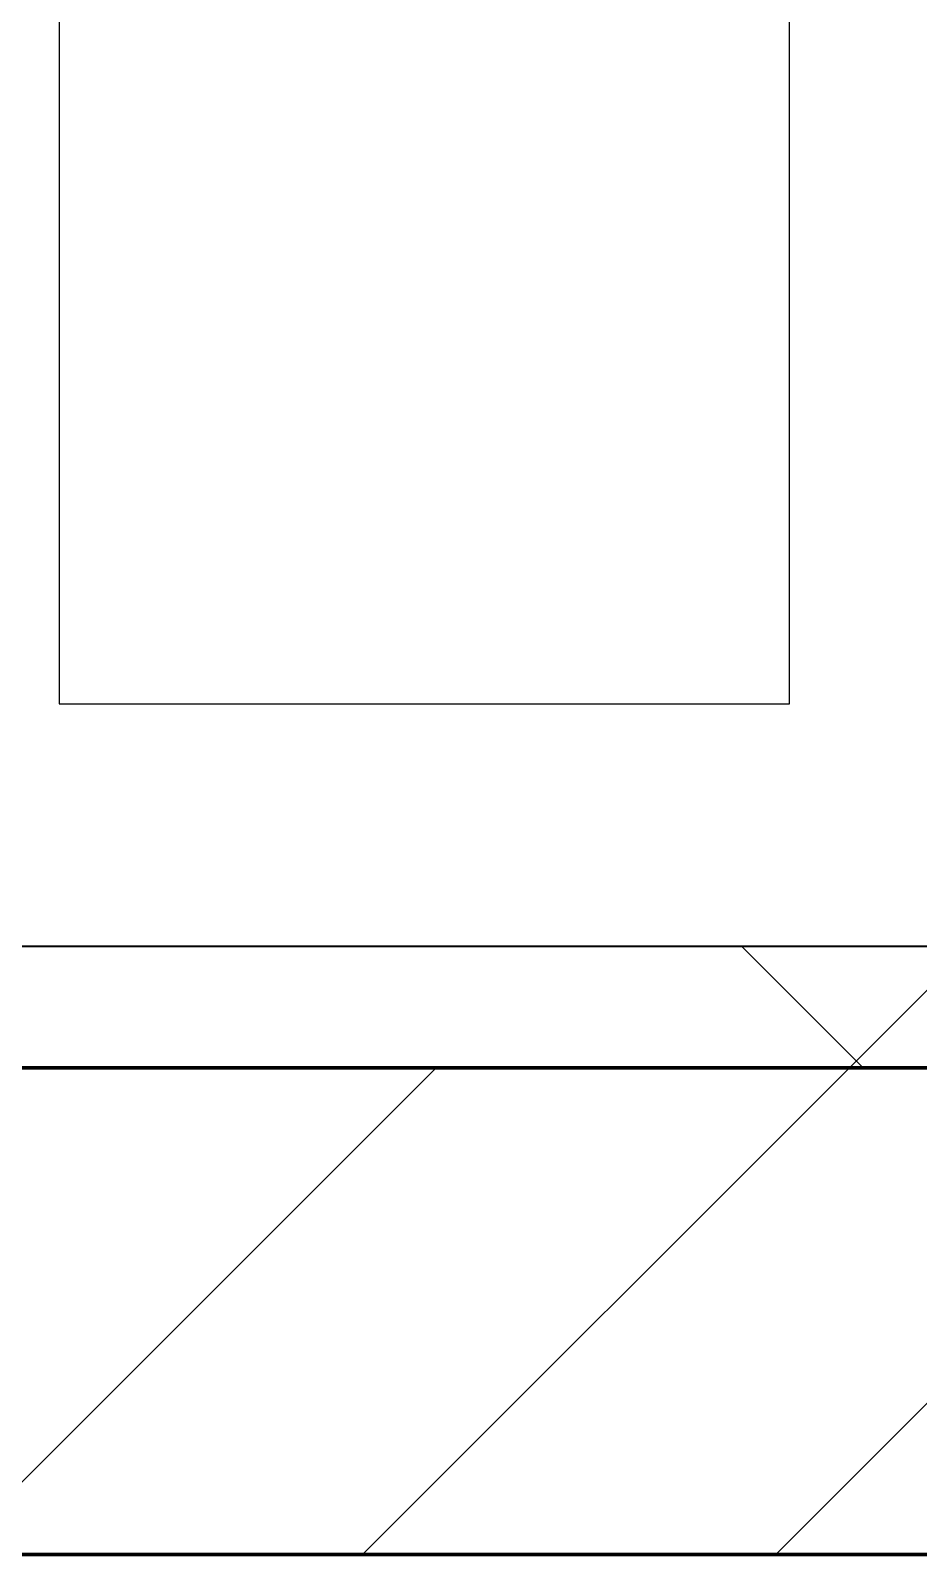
# Model space of a CAD drawing. Header units: millimetres. Extents: x -794334 to -714814, y -17806 to 22403.
# Drawn here: x -733043 to -732678, y -4021 to -3395 of the extents above; entities that cross this region are included whole.
import ezdxf
from ezdxf.xclip import XClip

# ---------------------------------------------------------------- set-up
doc = ezdxf.new("R2010")
doc.units = ezdxf.units.MM
doc.header["$XCLIPFRAME"] = 0
doc.layers.add('000 - WIPEOUT', color=250, linetype='Continuous')
doc.layers.add('A11_ALU.SOLID SHEET', color=2, linetype='Continuous')
for name, color, linetype, lineweight in [('A-GLAZ-CURT', 2, 'Continuous', 9), ('A-WALL', 5, 'Continuous', 35), ('A-WALL-FNSH', 2, 'Continuous', 35), ('A-WALL-PATT', 1, 'Continuous', 35), ('WALL-E', 2, 'Continuous', 35)]:
    doc.layers.add(name, color=color, linetype=linetype, lineweight=lineweight)

# ---------------------------------------------------------------- blocks, each defined once
blk = doc.blocks.new('PPLS-PP19_Custom Tile Pattern - Custom Tile Pattern-V193-4252-01 ENLARGED CONCOURSE LEVEL - REFLECTED CEILING PLAN - SHEET 3')
at = {"layer": 'A-GLAZ-CURT'}
for p, q in [((-300, 0), (300, 0)), ((300, 0), (-300, 0)), ((230.06, 0), (300, 0)), ((-300, -50), (300, -50)), ((300, -50), (-300, -50))]:
    blk.add_line(p, q, dxfattribs=at)
for points, knots in [([(300, 0), (286.53, 0), (254.22, 0), (207.11, 0), (177.41, 0), (159.34, 0), (158.33, 0), (158.3, 0)], [-285.253232, -285.253232, -285.253232, -285.253232, -244.693688, -187.987675, -143.776725, -129.632772, -123.352749, -123.352749, -123.352749, -123.352749]), ([(219.78, 0), (225.35, 0), (244.42, 0), (266.73, 0), (281.71, 0), (291.71, 0), (296.52, 0), (297.86, 0), (298.09, 0)], [-6915.603924, -6915.603924, -6915.603924, -6915.603924, -6582.165592, -6068.460911, -5766.029927, -5566.724884, -5280.360606, -5199.253518, -5199.253518, -5199.253518, -5199.253518]), ([(219.9, 0), (220.86, 0), (227.84, 0), (242.06, 0), (246.54, 0), (246.96, 0)], [-10670.940496, -10670.940496, -10670.940496, -10670.940496, -10511.382485, -9925.173265, -9834.877357, -9834.877357, -9834.877357, -9834.877357]), ([(247.1, 0), (246.76, 0), (245.04, 0), (238.34, 0), (226.56, 0), (223.33, 0), (220.22, 0), (219.97, 0)], [-9649.085549, -9649.085549, -9649.085549, -9649.085549, -9581.591397, -9406.094246, -9221.510254, -9016.44624, -8998.814218, -8998.814218, -8998.814218, -8998.814218]), ([(300, 0), (288.22, 0), (262, 0), (232.18, 0), (221.87, 0), (220.41, 0)], [-12528.858583, -12528.858583, -12528.858583, -12528.858583, -11905.454923, -11162.864862, -10949.628209, -10949.628209, -10949.628209, -10949.628209]), ([(284.76, 0), (284.76, 0), (285.09, 0), (287.47, 0), (293.59, 0), (297.76, 0), (300, 0)], [-4110.630118, -4110.630118, -4110.630118, -4110.630118, -4053.389046, -3959.664717, -3862.421465, -3746.95702, -3746.95702, -3746.95702, -3746.95702]), ([(297.38, 0), (295.84, 0), (291.62, 0), (285.38, 0), (284.87, 0)], [-4803.172655, -4803.172655, -4803.172655, -4803.172655, -4358.271401, -4143.037883, -4143.037883, -4143.037883, -4143.037883])]:
    blk.add_open_spline(points, degree=3, knots=knots, dxfattribs=at)
blk = doc.blocks.new('PPLS-PP19_Custom Tile Pattern - Custom Tile Pattern-V194-4252-01 ENLARGED CONCOURSE LEVEL - REFLECTED CEILING PLAN - SHEET 3')
at = {"layer": 'A-GLAZ-CURT'}
for p, q in [((-300, 0), (300, 0)), ((300, 0), (-300, 0)), ((-293.07, 0), (-275.75, 0)), ((-275.75, 0), (-293.07, 0)), ((-222.32, 0), (-205, 0)), ((-205, 0), (-222.32, 0)), ((-300, -50), (300, -50)), ((300, -50), (-300, -50))]:
    blk.add_line(p, q, dxfattribs=at)
at = {"layer": 'A-GLAZ-CURT', "flags": 128}
for points in [[(-300, 0), (-291.56, 0), (-283.3, 0), (-275.2, 0), (-267.26, 0), (-259.45, 0), (-251.77, 0), (-244.59, 0)], [(-244.59, 0), (-251.96, 0), (-259.67, 0), (-267.51, 0), (-275.48, 0), (-283.55, 0), (-291.73, 0), (-300, 0)], [(-125.17, 0), (-128.55, 0), (-134.16, 0), (-140.03, 0), (-145.5, 0), (-150.63, 0), (-155.53, 0), (-160.27, 0), (-164.95, 0), (-169.65, 0), (-174.47, 0), (-179.49, 0), (-184.81, 0), (-190.44, 0), (-196.37, 0), (-202.58, 0), (-209.04, 0), (-215.73, 0), (-222.63, 0), (-229.72, 0), (-236.97, 0), (-244.39, 0)], [(-244.2, 0), (-236.74, 0), (-229.36, 0), (-222.06, 0), (-214.83, 0), (-207.71, 0), (-200.76, 0), (-194.02, 0), (-187.54, 0), (-181.38, 0), (-176.68, 0)], [(-175.58, 0), (-170.25, 0), (-165.64, 0), (-162.01, 0), (-159.53, 0), (-157.46, 0), (-154.52, 0), (-149.42, 0), (-141.84, 0), (-132.81, 0), (-126.08, 0)]]:
    blk.add_lwpolyline(points, dxfattribs=at)
at = {"layer": 'A-GLAZ-CURT'}
for points, knots in [([(-300, 0), (-284.65, 0), (-236.57, 0), (-174.61, 0), (-129.95, 0), (-114.03, 0), (-108.91, 0), (-108.87, 0)], [-5323.127839, -5323.127839, -5323.127839, -5323.127839, -4502.809032, -2700.551212, -1002.059161, -460.363443, -455.865736, -455.865736, -455.865736, -455.865736]), ([(-244.59, 0), (-256.86, 0), (-274.81, 0), (-294.48, 0), (-300, 0)], [-14482.179222, -14482.179222, -14482.179222, -14482.179222, -13729.592194, -13439.944408, -13439.944408, -13439.944408, -13439.944408]), ([(-137.88, 0), (-140.56, 0), (-147.66, 0), (-147.69, 0), (-158.72, 0), (-174.02, 0), (-185.59, 0), (-209.77, 0), (-232.01, 0), (-255.22, 0), (-262.59, 0), (-264.9, 0), (-265.4, 0)], [-3187.727384, -3187.727384, -3187.727384, -3187.727384, -2919.378265, -2477.344047, -2237.412286, -2029.680487, -1755.085331, -1400.429864, -858.079193, -543.655514, -208.940337, 0, 0, 0, 0]), ([(-258.6, 0), (-257.91, 0), (-254.38, 0), (-248.92, 0), (-244.59, 0)], [-5722.54675, -5722.54675, -5722.54675, -5722.54675, -5657.471696, -5423.278729, -5423.278729, -5423.278729, -5423.278729]), ([(-244.04, 0), (-236.73, 0), (-225.99, 0), (-213.1, 0), (-200.2, 0), (-189.01, 0), (-180.81, 0), (-177.81, 0)], [-5413.335975, -5413.335975, -5413.335975, -5413.335975, -5017.494783, -4832.723979, -4666.091899, -4349.945572, -4186.292589, -4186.292589, -4186.292589, -4186.292589]), ([(-72.93, 0), (-75.51, 0), (-91.45, 0), (-134.08, 0), (-192.47, 0), (-233.27, 0), (-243.45, 0)], [-19442.345229, -19442.345229, -19442.345229, -19442.345229, -18935.241197, -17136.203329, -15131.813646, -14505.351588, -14505.351588, -14505.351588, -14505.351588]), ([(-133.82, 0), (-135.51, 0), (-137.8, 0), (-149.31, 0), (-162.01, 0), (-177.91, 0), (-199.46, 0), (-216.65, 0), (-231.26, 0), (-233.46, 0), (-234, 0)], [-2731.647847, -2731.647847, -2731.647847, -2731.647847, -2418.507304, -2308.929706, -2113.765672, -1763.376603, -1422.553702, -978.033455, -846.069444, -682.911962, -682.911962, -682.911962, -682.911962]), ([(-233.49, 0), (-233.44, 0), (-232.38, 0), (-230.74, 0), (-225.3, 0), (-223.63, 0)], [-455.274641, -455.274641, -455.274641, -455.274641, -440.605512, -119.536984, 0, 0, 0, 0]), ([(-223.63, 0), (-219.39, 0), (-206.17, 0), (-188.58, 0), (-169.02, 0), (-152.12, 0), (-136.84, 0), (-127.33, 0), (-124.19, 0), (-123.43, 0), (-123.28, 0)], [-5463.295695, -5463.295695, -5463.295695, -5463.295695, -5161.076232, -4739.070012, -4465.409639, -4149.119819, -3839.893365, -3647.167523, -3488.92562, -3439.852845, -3439.852845, -3439.852845, -3439.852845]), ([(-175.66, 0), (-172.86, 0), (-166.58, 0), (-158.7, 0), (-157.22, 0)], [-4147.886235, -4147.886235, -4147.886235, -4147.886235, -4000.813434, -3840.635403, -3840.635403, -3840.635403, -3840.635403]), ([(-152.35, 0), (-151.03, 0), (-147.71, 0), (-143.57, 0), (-138.62, 0)], [-3494.978217, -3494.978217, -3494.978217, -3494.978217, -3371.022232, -3227.460399, -3227.460399, -3227.460399, -3227.460399]), ([(-118.78, 0), (-121.86, 0), (-126.28, 0), (-136.96, 0), (-147.46, 0), (-150.03, 0), (-150.57, 0)], [-5938.474035, -5938.474035, -5938.474035, -5938.474035, -5700.061948, -5508.838257, -5298.784692, -5196.16478, -5196.16478, -5196.16478, -5196.16478]), ([(-150.34, 0), (-150.07, 0), (-147.75, 0), (-142.6, 0), (-127.26, 0), (-107.3, 0), (-90.42, 0), (-75.26, 0), (-68.41, 0), (-65.12, 0), (-63.63, 0)], [-4948.728362, -4948.728362, -4948.728362, -4948.728362, -4883.323924, -4440.880425, -4054.690705, -3793.097032, -3402.597032, -3144.956779, -3050.982048, -2969.237017, -2969.237017, -2969.237017, -2969.237017]), ([(-26.75, 0), (-27.82, 0), (-36.18, 0), (-53.55, 0), (-78.2, 0), (-110.94, 0), (-130.52, 0), (-147.74, 0), (-149.07, 0)], [-8718.362214, -8718.362214, -8718.362214, -8718.362214, -8532.293389, -8073.216054, -7508.296369, -7004.680444, -6449.282163, -6277.220794, -6277.220794, -6277.220794, -6277.220794]), ([(-148.23, 0), (-146.94, 0), (-140.15, 0), (-137.28, 0), (-133.93, 0), (-128.78, 0), (-126.5, 0)], [-6162.058746, -6162.058746, -6162.058746, -6162.058746, -6017.569127, -5560.701257, -5364.112219, -5231.017328, -5231.017328, -5231.017328, -5231.017328]), ([(-108.84, 0), (-114.74, 0), (-124.8, 0), (-139.03, 0), (-146.11, 0), (-146.95, 0)], [-1257.82898, -1257.82898, -1257.82898, -1257.82898, -945.742622, -741.901385, -489.130243, -489.130243, -489.130243, -489.130243]), ([(-146.69, 0), (-146.59, 0), (-145.49, 0), (-135.69, 0), (-128.29, 0), (-125.15, 0)], [-420.34245, -420.34245, -420.34245, -420.34245, -406.956646, -290.263673, 0, 0, 0, 0]), ([(-127.41, 0), (-131.63, 0), (-133.16, 0), (-134.09, 0), (-134.15, 0)], [-8540.990293, -8540.990293, -8540.990293, -8540.990293, -8266.114998, -8246.473386, -8246.473386, -8246.473386, -8246.473386]), ([(-134.15, 0), (-133.32, 0), (-130.31, 0), (-120.89, 0), (-111.9, 0), (-108.92, 0)], [-7657.439573, -7657.439573, -7657.439573, -7657.439573, -7293.749979, -6839.55839, -6626.630399, -6626.630399, -6626.630399, -6626.630399]), ([(-120.13, 0), (-120.14, 0), (-120.24, 0), (-121.3, 0), (-129.25, 0), (-133.82, 0)], [-2933.992132, -2933.992132, -2933.992132, -2933.992132, -2920.575025, -2840.280255, -2731.647847, -2731.647847, -2731.647847, -2731.647847]), ([(-113.43, 0), (-113.44, 0), (-113.96, 0), (-119.73, 0), (-125.43, 0), (-127.03, 0), (-127.41, 0)], [-328.499627, -328.499627, -328.499627, -328.499627, -282.672656, -98.539552, -24.539552, 0, 0, 0, 0]), ([(-126.5, 0), (-122.44, 0), (-108.71, 0), (-86.68, 0), (-63.44, 0), (-54.4, 0), (-48.53, 0), (-30.79, 0), (-18.03, 0), (8.61, 0), (15.02, 0), (22.11, 0), (25.56, 0), (26.86, 0)], [-5231.017328, -5231.017328, -5231.017328, -5231.017328, -4994.692869, -4542.524482, -4008.285538, -3689.699207, -3546.54457, -3315.260113, -2864.387349, -2439.246196, -2084.094819, -1956.422387, -1882.10041, -1882.10041, -1882.10041, -1882.10041]), ([(-125.15, 0), (-124.93, 0), (-121.96, 0), (-113.01, 0), (-98.9, 0), (-85.29, 0), (-71.67, 0), (-65.93, 0), (-65.07, 0)], [-3362.7396, -3362.7396, -3362.7396, -3362.7396, -3342.215224, -3074.362186, -2902.289527, -2605.247022, -2322.099534, -2241.8264, -2241.8264, -2241.8264, -2241.8264]), ([(-122.08, 0), (-122.01, 0), (-121.69, 0), (-121.2, 0), (-120.88, 0)], [-3136.336417, -3136.336417, -3136.336417, -3136.336417, -3110.304437, -3035.164275, -3035.164275, -3035.164275, -3035.164275]), ([(-36.33, 0), (-36.43, 0), (-37.27, 0), (-45.02, 0), (-46.13, 0), (-60.59, 0), (-81.23, 0), (-99.51, 0), (-114.02, 0), (-117.28, 0), (-118.78, 0)], [-1855.773136, -1855.773136, -1855.773136, -1855.773136, -1810.870157, -1672.078046, -1405.135169, -1060.00838, -740.068933, -229.489605, -116.330425, 0, 0, 0, 0]), ([(-117.74, 0), (-117.19, 0), (-114.78, 0), (-113.43, 0), (-113.43, 0)], [-821.249067, -821.249067, -821.249067, -821.249067, -394.672656, -330.879064, -330.879064, -330.879064, -330.879064]), ([(-108.9, 0), (-108.98, 0), (-113.17, 0), (-116.56, 0), (-117.56, 0)], [-1442.607694, -1442.607694, -1442.607694, -1442.607694, -1433.981041, -985.49888, -985.49888, -985.49888, -985.49888]), ([(-115.82, 0), (-114.96, 0), (-110.41, 0), (-96.78, 0), (-72.73, 0), (-54.44, 0), (-41.72, 0)], [-5724.064692, -5724.064692, -5724.064692, -5724.064692, -5430.283136, -5103.229623, -4799.173296, -4140.812756, -4140.812756, -4140.812756, -4140.812756]), ([(9.32, 0), (9.08, 0), (7.65, 0), (2.57, 0), (-12.23, 0), (-25.64, 0), (-40, 0), (-56.24, 0), (-75.59, 0), (-94, 0), (-112.01, 0), (-114.94, 0), (-115.63, 0)], [-2922.926651, -2922.926651, -2922.926651, -2922.926651, -2882.788014, -2720.818881, -2518.50168, -2125.455881, -1792.521578, -1466.981642, -1208.454564, -789.402658, -501.969187, -243.577221, -243.577221, -243.577221, -243.577221]), ([(-108.84, 0), (-103.41, 0), (-89.77, 0), (-74.02, 0), (-62.74, 0), (-60.36, 0), (-59.97, 0)], [-6624.710781, -6624.710781, -6624.710781, -6624.710781, -6236.997189, -5713.340575, -5140.470607, -5006.787413, -5006.787413, -5006.787413, -5006.787413]), ([(-86.16, 0), (-91.37, 0), (-98.66, 0), (-106.52, 0), (-108.66, 0)], [-1681.3698, -1681.3698, -1681.3698, -1681.3698, -1374.161226, -1261.02735, -1261.02735, -1261.02735, -1261.02735]), ([(-40.98, 0), (-41.87, 0), (-45.36, 0), (-58.97, 0), (-84.64, 0), (-101.13, 0), (-107.9, 0)], [-3741.055976, -3741.055976, -3741.055976, -3741.055976, -3538.256648, -2842.901703, -2193.204658, -1478.24832, -1478.24832, -1478.24832, -1478.24832]), ([(-91.46, 0), (-90.09, 0), (-84.7, 0), (-77.43, 0), (-72.73, 0), (-72.64, 0), (-72.64, 0)], [-19832.387487, -19832.387487, -19832.387487, -19832.387487, -19753.885894, -19541.04734, -19478.625389, -19471.062469, -19471.062469, -19471.062469, -19471.062469]), ([(-63.96, 0), (-64.13, 0), (-72.5, 0), (-80.63, 0), (-86.16, 0)], [-2171.769325, -2171.769325, -2171.769325, -2171.769325, -2007.031671, -1681.3698, -1681.3698, -1681.3698, -1681.3698]), ([(-41.05, 0), (-42.04, 0), (-47.76, 0), (-56.37, 0), (-71.66, 0), (-77.83, 0), (-82.66, 0), (-83.28, 0), (-83.28, 0)], [-2466.257699, -2466.257699, -2466.257699, -2466.257699, -2413.671296, -2161.752162, -2006.592567, -1646.621388, -1424.436217, -1393.971743, -1393.971743, -1393.971743, -1393.971743]), ([(-83.28, 0), (-83.28, 0), (-82.91, 0), (-76.14, 0), (-62.97, 0), (-50.62, 0), (-42.97, 0), (-40.9, 0)], [-1393.4169, -1393.4169, -1393.4169, -1393.4169, -1353.722004, -1274.333717, -1073.56893, -651.549973, -460.153191, -460.153191, -460.153191, -460.153191]), ([(-66.39, 0), (-66.39, 0), (-63.63, 0), (-56.04, 0), (-45.96, 0), (-41.55, 0)], [-2493.31794, -2493.31794, -2493.31794, -2493.31794, -2315.303971, -1809.437387, -1332.38626, -1332.38626, -1332.38626, -1332.38626]), ([(31.18, 0), (25.97, 0), (11.99, 0), (-16.92, 0), (-47.42, 0), (-65.77, 0), (-66.37, 0), (-66.38, 0)], [-4496.803627, -4496.803627, -4496.803627, -4496.803627, -4222.080604, -3745.412743, -2981.410125, -2542.574734, -2498.224237, -2498.224237, -2498.224237, -2498.224237]), ([(-63.63, 0), (-61.49, 0), (-57.39, 0), (-54.49, 0), (-45.2, 0), (-41.07, 0), (-40.64, 0), (-40.55, 0)], [-2969.237017, -2969.237017, -2969.237017, -2969.237017, -2851.217951, -2734.127174, -2474.780881, -2410.990208, -2375.310809, -2375.310809, -2375.310809, -2375.310809]), ([(-58.83, 0), (-58.37, 0), (-57.29, 0), (-54.23, 0), (-46.33, 0), (-42.62, 0), (-41.76, 0)], [-4859.52896, -4859.52896, -4859.52896, -4859.52896, -4680.891996, -4469.85053, -4321.566175, -4270.495146, -4270.495146, -4270.495146, -4270.495146]), ([(-51.83, 0), (-51.83, 0), (-51.78, 0), (-47.4, 0), (-46.3, 0), (-42.86, 0), (-41.45, 0)], [-632.814994, -632.814994, -632.814994, -632.814994, -627.965721, -508.377888, -260.442412, -128.982176, -128.982176, -128.982176, -128.982176]), ([(-41, 0), (-42.49, 0), (-47.13, 0), (-51.43, 0), (-51.79, 0)], [-902.875233, -902.875233, -902.875233, -902.875233, -819.71621, -644.910881, -644.910881, -644.910881, -644.910881]), ([(-40.97, 0), (-39.76, 0), (-29.34, 0), (-12.78, 0), (4.23, 0), (9.64, 0), (10.14, 0), (10.18, 0)], [-4127.863016, -4127.863016, -4127.863016, -4127.863016, -4065.652676, -3589.737505, -3285.047089, -3066.359526, -3044.715262, -3044.715262, -3044.715262, -3044.715262]), ([(76.63, 0), (74.8, 0), (67.65, 0), (53.52, 0), (37, 0), (24.07, 0), (12.82, 0), (-2.9, 0), (-20.62, 0), (-31.53, 0), (-38.52, 0), (-40.96, 0)], [-3095.572228, -3095.572228, -3095.572228, -3095.572228, -2950.589685, -2634.532728, -2313.748533, -2106.613311, -1925.670641, -1617.263037, -1290.787923, -1039.307308, -903.462396, -903.462396, -903.462396, -903.462396]), ([(-40.94, 0), (-37.77, 0), (-32.41, 0), (-29.82, 0), (-29.19, 0)], [-1310.268325, -1310.268325, -1310.268325, -1310.268325, -963.711516, -666.19313, -666.19313, -666.19313, -666.19313]), ([(-40.5, 0), (-39.25, 0), (-37.6, 0), (-36.92, 0), (-36.77, 0)], [-4244.437102, -4244.437102, -4244.437102, -4244.437102, -4161.040818, -4106.245333, -4106.245333, -4106.245333, -4106.245333]), ([(-36.62, 0), (-36.62, 0), (-38.67, 0), (-40.11, 0), (-40.49, 0)], [-4069.478503, -4069.478503, -4069.478503, -4069.478503, -3858.647035, -3777.745706, -3777.745706, -3777.745706, -3777.745706]), ([(-39.92, 0), (-38.57, 0), (-35.49, 0), (-33.57, 0), (-29.94, 0), (-28.57, 0)], [-428.914382, -428.914382, -428.914382, -428.914382, -296.515819, -83.513472, 0, 0, 0, 0]), ([(-36.78, 0), (-32.43, 0), (-19.22, 0), (8.83, 0), (43.36, 0), (70.92, 0), (82.12, 0), (83.66, 0)], [-6191.144455, -6191.144455, -6191.144455, -6191.144455, -5862.463379, -5340.621928, -4573.028122, -4094.177415, -3869.465285, -3869.465285, -3869.465285, -3869.465285]), ([(-36.29, 0), (-36.29, 0), (-34.66, 0), (-28.88, 0), (-26.95, 0), (-26.54, 0)], [-9150.272121, -9150.272121, -9150.272121, -9150.272121, -9057.163041, -8919.836787, -8834.607043, -8834.607043, -8834.607043, -8834.607043]), ([(30.82, 0), (29.27, 0), (20.14, 0), (3.54, 0), (-16.58, 0), (-34.76, 0), (-36.04, 0)], [-10462.034656, -10462.034656, -10462.034656, -10462.034656, -10363.088938, -9884.23066, -9424.652049, -9182.880979, -9182.880979, -9182.880979, -9182.880979]), ([(-33.34, 0), (-33.34, 0), (-32.93, 0), (-31.16, 0), (-30.52, 0)], [-2415.024266, -2415.024266, -2415.024266, -2415.024266, -2357.633367, -2323.618664, -2323.618664, -2323.618664, -2323.618664]), ([(26.01, 0), (25.86, 0), (18.28, 0), (2.64, 0), (-17.84, 0), (-30.57, 0), (-31.82, 0), (-32, 0)], [-3775.88033, -3775.88033, -3775.88033, -3775.88033, -3766.694881, -3333.063701, -2994.501669, -2698.150104, -2614.070998, -2614.070998, -2614.070998, -2614.070998]), ([(-30.76, 0), (-30.73, 0), (-29.99, 0), (-23.47, 0), (-15.75, 0), (-15.19, 0)], [-54176.191683, -54176.191683, -54176.191683, -54176.191683, -54157.274271, -53749.15266, -53717.791567, -53717.791567, -53717.791567, -53717.791567]), ([(-30.52, 0), (-27.11, 0), (-17.83, 0), (4.88, 0), (18.66, 0), (26.74, 0)], [-2323.618664, -2323.618664, -2323.618664, -2323.618664, -2142.497158, -1716.209403, -1258.626777, -1258.626777, -1258.626777, -1258.626777]), ([(-13, 0), (-14.35, 0), (-17.68, 0), (-25.97, 0), (-29.52, 0), (-30.21, 0)], [-55207.591944, -55207.591944, -55207.591944, -55207.591944, -54789.006179, -54461.685999, -54290.791712, -54290.791712, -54290.791712, -54290.791712]), ([(8.33, 0), (8.19, 0), (7.18, 0), (0.32, 0), (-13.89, 0), (-24.92, 0), (-29.03, 0)], [-3574.286521, -3574.286521, -3574.286521, -3574.286521, -3526.962355, -3285.499107, -2903.012179, -2680.714891, -2680.714891, -2680.714891, -2680.714891]), ([(-28.98, 0), (-28.66, 0), (-27.39, 0), (-24.45, 0), (-22.56, 0)], [-166.548282, -166.548282, -166.548282, -166.548282, -102.06493, 0, 0, 0, 0]), ([(-28.57, 0), (-26.93, 0), (-20.29, 0), (-11.45, 0), (2.08, 0), (13.15, 0), (21.24, 0), (24.62, 0), (24.72, 0), (24.72, 0)], [-5361.429781, -5361.429781, -5361.429781, -5361.429781, -5261.36855, -5050.479954, -4785.90057, -4596.498881, -4445.288762, -4384.376941, -4376.041937, -4376.041937, -4376.041937, -4376.041937]), ([(-22.56, 0), (-20.27, 0), (-17.03, 0), (-11.36, 0), (-7.66, 0), (-6.6, 0), (-6.44, 0)], [-56468.192263, -56468.192263, -56468.192263, -56468.192263, -56344.022017, -56303.229861, -56166.290093, -56124.392176, -56124.392176, -56124.392176, -56124.392176]), ([(-15.19, 0), (-13.07, 0), (7.48, 0), (42.82, 0), (88.72, 0), (120.63, 0), (138.28, 0), (138.53, 0)], [-461.142613, -461.142613, -461.142613, -461.142613, -429.606584, -390.253598, -346.313304, -291.370682, -290.5735, -290.5735, -290.5735, -290.5735]), ([(-6.54, 0), (-6.73, 0), (-7.2, 0), (-7.6, 0), (-7.79, 0)], [-56009.792147, -56009.792147, -56009.792147, -56009.792147, -55949.290093, -55895.192118, -55895.192118, -55895.192118, -55895.192118]), ([(-2.63, 0), (-2.47, 0), (-1.22, 0), (4.92, 0), (15.97, 0), (22.54, 0), (24.49, 0)], [-226.825321, -226.825321, -226.825321, -226.825321, -220.269177, -206.416616, -198.214427, -187.717507, -187.717507, -187.717507, -187.717507]), ([(26.91, 0), (23.78, 0), (10.73, 0), (3.08, 0), (-1.67, 0), (-2.25, 0)], [-297.114209, -297.114209, -297.114209, -297.114209, -285.83788, -246.234814, -234.646884, -234.646884, -234.646884, -234.646884])]:
    blk.add_open_spline(points, degree=3, knots=knots, dxfattribs=at)
for points in [[(-108.52, 0), (-104.31, 0), (-99.2, 0), (-91.46, 0)], [(-41.01, 0), (-39.74, 0), (-38.31, 0), (-36.78, 0)], [(-29.03, 0), (-32.97, 0), (-36.96, 0), (-40.96, 0)], [(-39.84, 0), (-39.08, 0), (-38.11, 0), (-37.36, 0)]]:
    blk.add_open_spline(points, degree=3, dxfattribs=at)
blk = doc.blocks.new('*U1029')
at = {"layer": 'A-GLAZ-CURT'}
for name, p in [('PPLS-PP19_Custom Tile Pattern - Custom Tile Pattern-V193-4252-01 ENLARGED CONCOURSE LEVEL - REFLECTED CEILING PLAN - SHEET 3', (45602.37, -7350)), ('PPLS-PP19_Custom Tile Pattern - Custom Tile Pattern-V194-4252-01 ENLARGED CONCOURSE LEVEL - REFLECTED CEILING PLAN - SHEET 3', (46202.37, -7350))]:
    blk.add_blockref(name, p, dxfattribs=at)
blk = doc.blocks.new('*U1271')
at = {"color": 3}
blk.add_wipeout([(-437.5, -2450), (437.5, -2450), (437.5, -2750), (-437.5, -2750)], dxfattribs=at).dxf.layer = '000 - WIPEOUT'
at = {"layer": 'A11_ALU.SOLID SHEET', "color": 0, "linetype": 'ByBlock'}
blk.add_lwpolyline([(-437.5, -2750), (437.5, -2750), (437.5, -2450), (-437.5, -2450)], close=True, dxfattribs=at)
blk = doc.blocks.new('*U1630')
blk.add_lwpolyline([(22690, -750), (19166.45, -750), (19116.45, -700), (18966.44, -550), (-101025.39, -550), (-101025.39, -6704.96), (-96300, -6704.96), (-96300, -7350), (-94497.63, -7350), (17250, -7350), (17250, -6849.96), (18300, -6849.96), (22690, -6849.96)], close=True)
at = {"layer": 'A11_ALU.SOLID SHEET', "color": 0, "linetype": 'ByBlock', "rotation": 90}
blk.add_blockref('*U1271', (9200, -6813), dxfattribs=at)

msp = doc.modelspace()

# ---------------------------------------------------------------- block references
at = {"layer": 'A11_ALU.SOLID SHEET'}
ref = msp.add_blockref('*U1630', (-744681.24, 3579.02), dxfattribs=at)
XClip(ref).set_block_clipping_path([(-45802.4668593339, -9620.0029952967), (23702.8690583039, 10334.9999958097)])

# ---------------------------------------------------------------- next in the draw order: hatches: boundary and pattern name
at = {"layer": 'A-WALL-PATT', "lineweight": 9}
h = msp.add_hatch(dxfattribs=at)
h.set_pattern_fill('FP_5', color=256, style=0, pattern_type=2)
h.set_pattern_definition([(45, (0, 0), (-212.13203, 212.13203), []), (135, (0, 0), (-212.13203, -212.13203), [])])
h.paths.add_polyline_path([(-727630.24, -3820.98), (-727382.37, -3820.98), (-727382.37, -3770.98), (-790483.7, -3770.98), (-790483.7, -3820.98), (-727766, -3820.98)])
h = msp.add_hatch(dxfattribs=at)
h.set_pattern_fill('FP_2', color=256, style=0, pattern_type=2)
h.set_pattern_definition([(45, (0, 0), (-84.852814, 84.852814), [])])
h.paths.add_polyline_path([(-727382.37, -4020.98), (-727382.37, -3820.98), (-790483.7, -3820.98), (-790483.7, -4020.98), (-727494.49, -4020.98)])

# ---------------------------------------------------------------- next in the draw order: linework, layer by layer
at = {"layer": 'A-WALL', "color": 7, "lineweight": 70}
for p, q in [((-733580, -3820.98), (-731180, -3820.98)), ((-731180, -3820.98), (-733580, -3820.98)), ((-731180, -4020.98), (-733580, -4020.98))]:
    msp.add_line(p, q, dxfattribs=at)
at = {"layer": 'A-WALL-FNSH', "color": 250}
msp.add_line((-733580, -3770.98), (-731180, -3770.98), dxfattribs=at)
at = {"layer": 'WALL-E'}
for p, q in [((-727382.37, -4020.98), (-790483.7, -4020.98)), ((-790483.7, -4020.98), (-727382.37, -4020.98))]:
    msp.add_line(p, q, dxfattribs=at)

# ---------------------------------------------------------------- next in the draw order: block references
msp.add_blockref('*U1029', (-778882.37, 3579.02))

doc.saveas('drawing.dxf')
